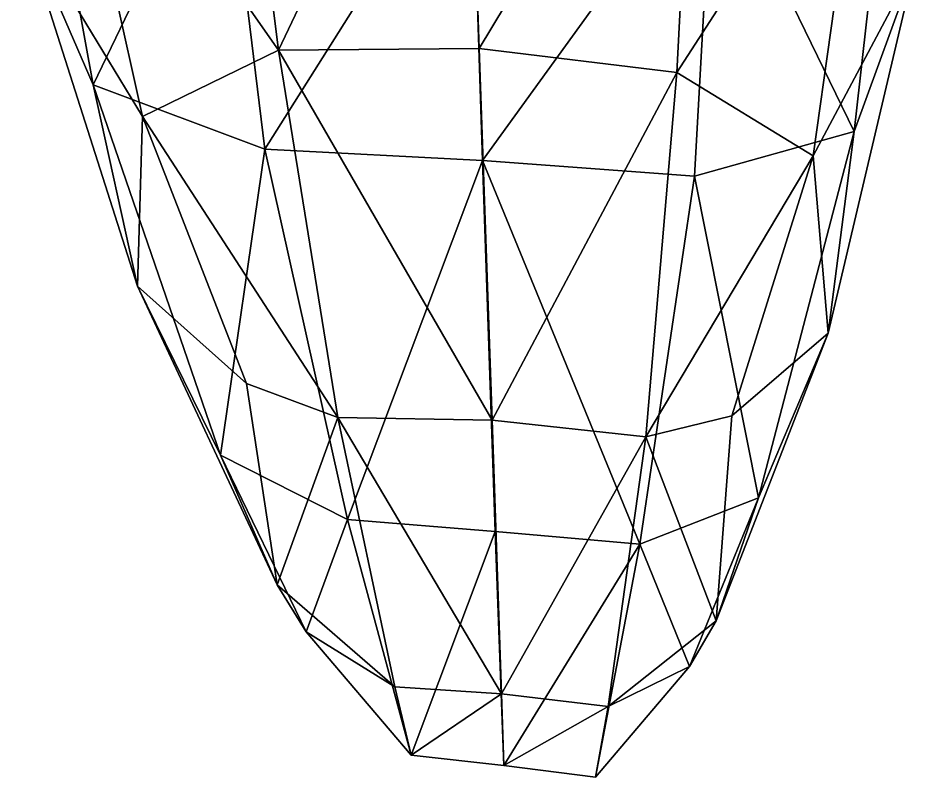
# Model space of a CAD drawing. Extents: x -76 to 76, y -20 to 79.
# Drawn here: x -4.838 to -4.324, y -15.331 to -14.896 of the extents above; entities that cross this region are included whole.
import ezdxf

# ---------------------------------------------------------------- set-up
doc = ezdxf.new("R2010")
doc.units = 0

msp = doc.modelspace()

# ---------------------------------------------------------------- linework, layer by layer
for points in [[(-4.68913, -14.91476, 0.7951), (-4.7173, -14.69187, 0.88567), (-4.81584, -14.73366, 0.8043)], [(-4.7173, -14.69187, 0.88567), (-4.68913, -14.91476, 0.7951), (-4.58208, -14.68959, 0.90604)], [(-4.68913, -14.91476, 0.7951), (-4.57425, -14.91377, 0.81332), (-4.58208, -14.68959, 0.90604)], [(-4.44939, -14.70674, 0.88675), (-4.58208, -14.68959, 0.90604), (-4.57425, -14.91377, 0.81332)], [(-4.46082, -14.92751, 0.79599), (-4.44939, -14.70674, 0.88675), (-4.57425, -14.91377, 0.81332)], [(-4.44939, -14.70674, 0.88675), (-4.46082, -14.92751, 0.79599), (-4.35243, -14.7598, 0.8063)], [(-4.76714, -14.95275, 0.7176), (-4.81584, -14.73366, 0.8043), (-4.83848, -14.83503, 0.64062)], [(-4.76714, -14.95275, 0.7176), (-4.68913, -14.91476, 0.7951), (-4.81584, -14.73366, 0.8043)], [(-4.82989, -14.74503, 0.47502), (-4.79543, -14.93475, 0.48436), (-4.83848, -14.83503, 0.64062)], [(-4.82989, -14.74503, 0.47502), (-4.72042, -14.77929, 0.41183), (-4.79543, -14.93475, 0.48436)], [(-4.46082, -14.92751, 0.79599), (-4.3828, -14.9754, 0.71923), (-4.35243, -14.7598, 0.8063)], [(-4.32438, -14.86524, 0.6432), (-4.35243, -14.7598, 0.8063), (-4.3828, -14.9754, 0.71923)], [(-4.44017, -14.79517, 0.41344), (-4.33814, -14.77281, 0.47772), (-4.35918, -14.96147, 0.48687)], [(-4.32438, -14.86524, 0.6432), (-4.35918, -14.96147, 0.48687), (-4.33814, -14.77281, 0.47772)], [(-4.72042, -14.77929, 0.41183), (-4.69695, -14.97158, 0.42524), (-4.79543, -14.93475, 0.48436)], [(-4.72042, -14.77929, 0.41183), (-4.57857, -14.78386, 0.40898), (-4.69695, -14.97158, 0.42524)], [(-4.57857, -14.78386, 0.40898), (-4.5723, -14.9781, 0.42033), (-4.69695, -14.97158, 0.42524)], [(-4.57857, -14.78386, 0.40898), (-4.44017, -14.79517, 0.41344), (-4.5723, -14.9781, 0.42033)], [(-4.44017, -14.79517, 0.41344), (-4.45076, -14.98691, 0.42673), (-4.5723, -14.9781, 0.42033)], [(-4.45076, -14.98691, 0.42673), (-4.44017, -14.79517, 0.41344), (-4.35918, -14.96147, 0.48687)], [(-4.76996, -15.05003, 0.55706), (-4.76714, -14.95275, 0.7176), (-4.83848, -14.83503, 0.64062)], [(-4.76996, -15.05003, 0.55706), (-4.83848, -14.83503, 0.64062), (-4.79543, -14.93475, 0.48436)], [(-4.37417, -15.07687, 0.55919), (-4.32438, -14.86524, 0.6432), (-4.3828, -14.9754, 0.71923)], [(-4.32438, -14.86524, 0.6432), (-4.37417, -15.07687, 0.55919), (-4.35918, -14.96147, 0.48687)], [(-4.57425, -14.91377, 0.81332), (-4.68913, -14.91476, 0.7951), (-4.56672, -15.12674, 0.66367)], [(-4.46082, -14.92751, 0.79599), (-4.57425, -14.91377, 0.81332), (-4.56672, -15.12674, 0.66367)], [(-4.68913, -14.91476, 0.7951), (-4.76714, -14.95275, 0.7176), (-4.65514, -15.12531, 0.65023)], [(-4.68913, -14.91476, 0.7951), (-4.65514, -15.12531, 0.65023), (-4.56672, -15.12674, 0.66367)], [(-4.4787, -15.13633, 0.65095), (-4.46082, -14.92751, 0.79599), (-4.56672, -15.12674, 0.66367)], [(-4.46082, -14.92751, 0.79599), (-4.4787, -15.13633, 0.65095), (-4.3828, -14.9754, 0.71923)], [(-4.72249, -15.14692, 0.40308), (-4.79543, -14.93475, 0.48436), (-4.69695, -14.97158, 0.42524)], [(-4.72249, -15.14692, 0.40308), (-4.76996, -15.05003, 0.55706), (-4.79543, -14.93475, 0.48436)], [(-4.76714, -14.95275, 0.7176), (-4.76996, -15.05003, 0.55706), (-4.70745, -15.10579, 0.61673)], [(-4.76714, -14.95275, 0.7176), (-4.70745, -15.10579, 0.61673), (-4.65514, -15.12531, 0.65023)], [(-4.45076, -14.98691, 0.42673), (-4.35918, -14.96147, 0.48687), (-4.41418, -15.17124, 0.40518)], [(-4.37417, -15.07687, 0.55919), (-4.41418, -15.17124, 0.40518), (-4.35918, -14.96147, 0.48687)], [(-4.6496, -15.18371, 0.34524), (-4.72249, -15.14692, 0.40308), (-4.69695, -14.97158, 0.42524)], [(-4.6496, -15.18371, 0.34524), (-4.69695, -14.97158, 0.42524), (-4.5723, -14.9781, 0.42033)], [(-4.4787, -15.13633, 0.65095), (-4.42933, -15.12435, 0.61803), (-4.3828, -14.9754, 0.71923)], [(-4.37417, -15.07687, 0.55919), (-4.3828, -14.9754, 0.71923), (-4.42933, -15.12435, 0.61803)], [(-4.56492, -15.1906, 0.34066), (-4.6496, -15.18371, 0.34524), (-4.5723, -14.9781, 0.42033)], [(-4.48211, -15.1978, 0.34649), (-4.56492, -15.1906, 0.34066), (-4.5723, -14.9781, 0.42033)], [(-4.45076, -14.98691, 0.42673), (-4.48211, -15.1978, 0.34649), (-4.5723, -14.9781, 0.42033)], [(-4.48211, -15.1978, 0.34649), (-4.45076, -14.98691, 0.42673), (-4.41418, -15.17124, 0.40518)], [(-4.76996, -15.05003, 0.55706), (-4.72249, -15.14692, 0.40308), (-4.68986, -15.22108, 0.47001)], [(-4.76996, -15.05003, 0.55706), (-4.68986, -15.22108, 0.47001), (-4.70745, -15.10579, 0.61673)], [(-4.37417, -15.07687, 0.55919), (-4.43831, -15.24188, 0.47152), (-4.41418, -15.17124, 0.40518)], [(-4.43831, -15.24188, 0.47152), (-4.37417, -15.07687, 0.55919), (-4.42933, -15.12435, 0.61803)], [(-4.65514, -15.12531, 0.65023), (-4.70745, -15.10579, 0.61673), (-4.68986, -15.22108, 0.47001)], [(-4.43831, -15.24188, 0.47152), (-4.42933, -15.12435, 0.61803), (-4.4787, -15.13633, 0.65095)], [(-4.62241, -15.2796, 0.44858), (-4.65514, -15.12531, 0.65023), (-4.68986, -15.22108, 0.47001)], [(-4.62241, -15.2796, 0.44858), (-4.56133, -15.28354, 0.45446), (-4.65514, -15.12531, 0.65023)], [(-4.56133, -15.28354, 0.45446), (-4.56672, -15.12674, 0.66367), (-4.65514, -15.12531, 0.65023)], [(-4.4787, -15.13633, 0.65095), (-4.56672, -15.12674, 0.66367), (-4.56133, -15.28354, 0.45446)], [(-4.50033, -15.29087, 0.44936), (-4.4787, -15.13633, 0.65095), (-4.56133, -15.28354, 0.45446)], [(-4.50033, -15.29087, 0.44936), (-4.43831, -15.24188, 0.47152), (-4.4787, -15.13633, 0.65095)], [(-4.72249, -15.14692, 0.40308), (-4.6496, -15.18371, 0.34524), (-4.67334, -15.24817, 0.37471)], [(-4.72249, -15.14692, 0.40308), (-4.67334, -15.24817, 0.37471), (-4.68986, -15.22108, 0.47001)], [(-4.48211, -15.1978, 0.34649), (-4.41418, -15.17124, 0.40518), (-4.45372, -15.26801, 0.37628)], [(-4.43831, -15.24188, 0.47152), (-4.45372, -15.26801, 0.37628), (-4.41418, -15.17124, 0.40518)], [(-4.6496, -15.18371, 0.34524), (-4.61315, -15.3187, 0.30772), (-4.67334, -15.24817, 0.37471)], [(-4.6496, -15.18371, 0.34524), (-4.56492, -15.1906, 0.34066), (-4.61315, -15.3187, 0.30772)], [(-4.56492, -15.1906, 0.34066), (-4.56006, -15.32466, 0.30653), (-4.61315, -15.3187, 0.30772)], [(-4.56492, -15.1906, 0.34066), (-4.48211, -15.1978, 0.34649), (-4.56006, -15.32466, 0.30653)], [(-4.48211, -15.1978, 0.34649), (-4.50753, -15.3313, 0.3087), (-4.56006, -15.32466, 0.30653)], [(-4.50753, -15.3313, 0.3087), (-4.48211, -15.1978, 0.34649), (-4.45372, -15.26801, 0.37628)], [(-4.62241, -15.2796, 0.44858), (-4.68986, -15.22108, 0.47001), (-4.67334, -15.24817, 0.37471)], [(-4.43831, -15.24188, 0.47152), (-4.50033, -15.29087, 0.44936), (-4.45372, -15.26801, 0.37628)], [(-4.61315, -15.3187, 0.30772), (-4.62241, -15.2796, 0.44858), (-4.67334, -15.24817, 0.37471)], [(-4.50033, -15.29087, 0.44936), (-4.50753, -15.3313, 0.3087), (-4.45372, -15.26801, 0.37628)], [(-4.62241, -15.2796, 0.44858), (-4.61315, -15.3187, 0.30772), (-4.56133, -15.28354, 0.45446)], [(-4.61315, -15.3187, 0.30772), (-4.56006, -15.32466, 0.30653), (-4.56133, -15.28354, 0.45446)], [(-4.50033, -15.29087, 0.44936), (-4.56133, -15.28354, 0.45446), (-4.56006, -15.32466, 0.30653)], [(-4.50753, -15.3313, 0.3087), (-4.50033, -15.29087, 0.44936), (-4.56006, -15.32466, 0.30653)]]:
    msp.add_3dface(points)

doc.saveas('drawing.dxf')
